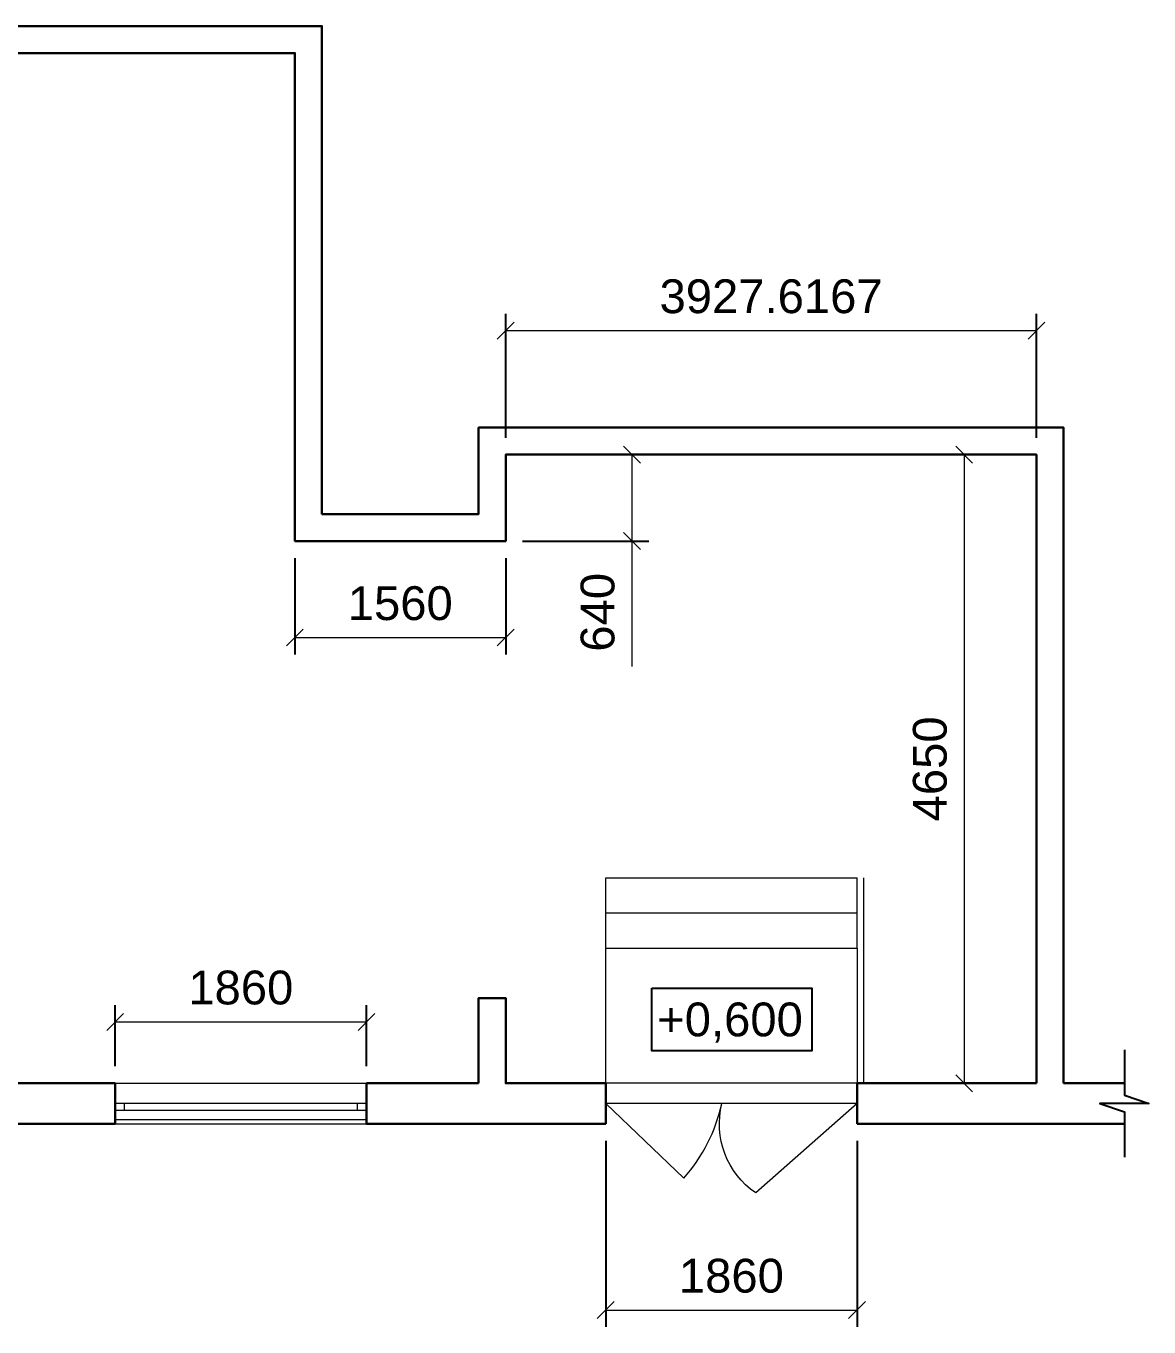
# Model space of a CAD drawing. Header units: metres. Extents: x 0 to 62.5, y -0.5 to 27.6.
# Drawn here: x 53.75 to 62.06, y 9.75 to 19.37 of the extents above; entities that cross this region are included whole.
import ezdxf

# ---------------------------------------------------------------- set-up
doc = ezdxf.new("R2010")
doc.units = ezdxf.units.M
doc.header["$MEASUREMENT"] = 0
for name, color, linetype, lineweight in [('_shtrih', 254, 'Continuous', 0), ('A-03-S-METL', 171, 'Continuous', 15), ('Level 50', 7, 'Continuous', 0), ('окна', 153, 'Continuous', 18), ('стена', 7, 'Continuous', 40)]:
    doc.layers.add(name, color=color, linetype=linetype, lineweight=lineweight)
doc.layers.add('YOLO_TABLE', color=1, linetype='Continuous')
doc.styles.get("Standard").update_dxf_attribs({"font": 'CS_Gost2304.shx'})
doc.styles.add('Style-Arial', font='arial.ttf')
doc.linetypes.add('FENCELINE2', pattern='A,6.35,-2.54,[132,ltypeshp.shx,S=2.54,R=0,X=-2.54,Y=0],-2.54,25.4', length=36.83)
doc.dimstyles.get("Standard").update_dxf_attribs({"dimtxt": 0.18, "dimasz": 0.18, "dimexe": 0.18, "dimexo": 0.0625, "dimgap": 0.09, "dimtad": 0, "dimtih": 1, "dimtoh": 1, "dimdec": 4, "dimzin": 0, "dimdsep": 46, "dimtxsty": 'STANDARD', "dimcen": 0.09, "dimadec": 0, "dimazin": 0, "dimtfac": 1, "dimtdec": 4, "dimtofl": 0, "dimtmove": 0, "dimatfit": 3, "dimfxl": 1, "dimtolj": 1, "dimtzin": 0, "dimarcsym": 0})

# ---------------------------------------------------------------- blocks, each defined once
blk = doc.blocks.new('_Oblique')
at = {"color": 0, "linetype": 'ByBlock', "lineweight": -2}
blk.add_line((0.5, 0.5), (-0.5, -0.5), dxfattribs=at)
blk = doc.blocks.new('*D64')
at = {"color": 0, "lineweight": -2, "transparency": 16777216}
for p, q in [((54.4056, 11.6765), (54.4056, 12.1301)), ((56.2656, 11.6765), (56.2656, 12.1301))]:
    blk.add_line(p, q, dxfattribs=at)
at = {"color": 5, "lineweight": 0, "transparency": 16777216}
blk.add_line((54.4056, 12.0051), (56.2656, 12.0051), dxfattribs=at)
at = {"layer": 'Defpoints', "color": 0, "transparency": 16777216}
for p in [(56.2656, 12.0051), (54.4056, 11.5515), (56.2656, 11.5515)]:
    blk.add_point(p, dxfattribs=at)
at = {"color": 5, "lineweight": 0, "transparency": 16777216, "xscale": 0.125, "yscale": 0.125, "zscale": 0.125, "rotation": 180}
blk.add_blockref('_Oblique', (54.4056, 12.0051), dxfattribs=at)
at = {"color": 5, "lineweight": 0, "transparency": 16777216, "xscale": 0.125, "yscale": 0.125, "zscale": 0.125}
blk.add_blockref('_Oblique', (56.2656, 12.0051), dxfattribs=at)
at = {"color": 0, "transparency": 16777216, "insert": (55.3356, 12.2577), "char_height": 0.25, "attachment_point": 5, "style": 'Style-Arial'}
blk.add_mtext('1860', dxfattribs=at)
blk = doc.blocks.new('TerminatorOpen')
at = {"color": 0, "linetype": 'ByBlock', "lineweight": -2}
for q in [(-1, 0.5), (-1, 0), (-1, -0.5)]:
    blk.add_line((0, 0), q, dxfattribs=at)
blk = doc.blocks.new('*D65')
at = {"color": 0, "lineweight": -2, "transparency": 16777216}
for p, q in [((55.7356, 15.4365), (55.7356, 14.7231)), ((57.2956, 15.4365), (57.2956, 14.7231))]:
    blk.add_line(p, q, dxfattribs=at)
at = {"color": 5, "lineweight": 0, "transparency": 16777216}
blk.add_line((55.7356, 14.8481), (57.2956, 14.8481), dxfattribs=at)
at = {"layer": 'Defpoints', "color": 0, "transparency": 16777216}
for p in [(55.7356, 15.5615), (57.2956, 15.5615), (57.2956, 14.8481)]:
    blk.add_point(p, dxfattribs=at)
at = {"color": 5, "lineweight": 0, "transparency": 16777216, "xscale": 0.125, "yscale": 0.125, "zscale": 0.125, "rotation": 180}
blk.add_blockref('_Oblique', (55.7356, 14.8481), dxfattribs=at)
at = {"color": 5, "lineweight": 0, "transparency": 16777216, "xscale": 0.125, "yscale": 0.125, "zscale": 0.125}
blk.add_blockref('_Oblique', (57.2956, 14.8481), dxfattribs=at)
at = {"color": 0, "transparency": 16777216, "insert": (56.5156, 15.1007), "char_height": 0.25, "attachment_point": 5, "style": 'Style-Arial'}
blk.add_mtext('1560', dxfattribs=at)
blk = doc.blocks.new('*D66')
at = {"color": 0, "lineweight": -2, "transparency": 16777216}
for p, q in [((57.4206, 16.2015), (58.3547, 16.2015)), ((57.4206, 15.5615), (58.3547, 15.5615))]:
    blk.add_line(p, q, dxfattribs=at)
at = {"color": 5, "lineweight": 0, "transparency": 16777216}
for p, q in [((58.2297, 16.2015), (58.2297, 15.5615)), ((58.2297, 15.5615), (58.2297, 14.6336))]:
    blk.add_line(p, q, dxfattribs=at)
at = {"layer": 'Defpoints', "color": 0, "transparency": 16777216}
for p in [(57.2956, 16.2015), (57.2956, 15.5615), (58.2297, 15.5615)]:
    blk.add_point(p, dxfattribs=at)
at = {"color": 5, "lineweight": 0, "transparency": 16777216, "xscale": 0.125, "yscale": 0.125, "zscale": 0.125}
for p, rotation in [((58.2297, 16.2015), 90), ((58.2297, 15.5615), 270)]:
    blk.add_blockref('_Oblique', p, dxfattribs=dict(at, rotation=rotation))
at = {"color": 0, "transparency": 16777216, "insert": (57.977, 15.0351), "char_height": 0.25, "attachment_point": 5, "rotation": 90, "style": 'Style-Arial'}
blk.add_mtext('640', dxfattribs=at)
blk = doc.blocks.new('*D67')
at = {"color": 0, "lineweight": -2, "transparency": 16777216}
for p, q in [((57.2956, 16.3265), (57.2956, 17.2431)), ((61.2233, 16.3265), (61.2233, 17.2431))]:
    blk.add_line(p, q, dxfattribs=at)
at = {"color": 5, "lineweight": 0, "transparency": 16777216}
blk.add_line((57.2956, 17.1181), (61.2233, 17.1181), dxfattribs=at)
at = {"layer": 'Defpoints', "color": 0, "transparency": 16777216}
for p in [(61.2233, 17.1181), (57.2956, 16.2015), (61.2233, 16.2015)]:
    blk.add_point(p, dxfattribs=at)
at = {"color": 5, "lineweight": 0, "transparency": 16777216, "xscale": 0.125, "yscale": 0.125, "zscale": 0.125, "rotation": 180}
blk.add_blockref('_Oblique', (57.2956, 17.1181), dxfattribs=at)
at = {"color": 5, "lineweight": 0, "transparency": 16777216, "xscale": 0.125, "yscale": 0.125, "zscale": 0.125}
blk.add_blockref('_Oblique', (61.2233, 17.1181), dxfattribs=at)
at = {"color": 0, "transparency": 16777216, "insert": (59.2594, 17.3708), "char_height": 0.25, "attachment_point": 5, "style": 'Style-Arial'}
blk.add_mtext('3927.6167', dxfattribs=at)
blk = doc.blocks.new('*D68')
at = {"color": 0, "lineweight": -2, "transparency": 16777216}
for p, q in [((61.0983, 16.2015), (60.5632, 16.2015)), ((61.0983, 11.5515), (60.5632, 11.5515))]:
    blk.add_line(p, q, dxfattribs=at)
at = {"color": 5, "lineweight": 0, "transparency": 16777216}
blk.add_line((60.6882, 16.2015), (60.6882, 11.5515), dxfattribs=at)
at = {"layer": 'Defpoints', "color": 0, "transparency": 16777216}
for p in [(61.2233, 16.2015), (60.6882, 11.5515), (61.2233, 11.5515)]:
    blk.add_point(p, dxfattribs=at)
at = {"color": 5, "lineweight": 0, "transparency": 16777216, "xscale": 0.125, "yscale": 0.125, "zscale": 0.125}
for p, rotation in [((60.6882, 16.2015), 90), ((60.6882, 11.5515), 270)]:
    blk.add_blockref('_Oblique', p, dxfattribs=dict(at, rotation=rotation))
at = {"color": 0, "transparency": 16777216, "insert": (60.4355, 13.8765), "char_height": 0.25, "attachment_point": 5, "rotation": 90, "style": 'Style-Arial'}
blk.add_mtext('4650', dxfattribs=at)
blk = doc.blocks.new('*D88')
at = {"color": 0, "lineweight": -2, "transparency": 16777216}
for p, q in [((58.0356, 11.1265), (58.0356, 9.7485)), ((59.8956, 11.1265), (59.8956, 9.7485))]:
    blk.add_line(p, q, dxfattribs=at)
at = {"color": 5, "lineweight": 0, "transparency": 16777216}
blk.add_line((58.0356, 9.8735), (59.8956, 9.8735), dxfattribs=at)
at = {"layer": 'Defpoints', "color": 0, "transparency": 16777216}
for p in [(58.0356, 11.2515), (59.8956, 11.2515), (59.8956, 9.8735)]:
    blk.add_point(p, dxfattribs=at)
at = {"color": 5, "lineweight": 0, "transparency": 16777216, "xscale": 0.125, "yscale": 0.125, "zscale": 0.125, "rotation": 180}
blk.add_blockref('_Oblique', (58.0356, 9.8735), dxfattribs=at)
at = {"color": 5, "lineweight": 0, "transparency": 16777216, "xscale": 0.125, "yscale": 0.125, "zscale": 0.125}
blk.add_blockref('_Oblique', (59.8956, 9.8735), dxfattribs=at)
at = {"color": 0, "transparency": 16777216, "insert": (58.9656, 10.1261), "char_height": 0.25, "attachment_point": 5, "style": 'Style-Arial'}
blk.add_mtext('1860', dxfattribs=at)

msp = doc.modelspace()

# ---------------------------------------------------------------- linework, layer by layer
at = {"color": 7, "linetype": 'Continuous', "lineweight": 13}
for points in [[(58.03563496, 11.55150456), (58.03563496, 13.07182522)], [(59.89563496, 12.55150456), (59.89563496, 13.07182522)]]:
    msp.add_lwpolyline(points, dxfattribs=at)
at = {"linetype": 'Continuous', "lineweight": 13}
msp.add_lwpolyline([(58.37579003, 11.78988297), (58.37579003, 12.25370985), (59.55993441, 12.25370985), (59.55993441, 11.78988297), (58.37579003, 11.78988297)], dxfattribs=at)
at = {"color": 7, "linetype": 'Continuous', "lineweight": 13}
for points in [[(58.03563496, 11.40150456), (58.61330682, 10.8480651, 0.1246730852), (58.89563496, 11.40150456, 0.731610824)], [(59.89563496, 11.40150456), (59.14609938, 10.7395405, -0.3154909138), (58.89563496, 11.40150456, 1)]]:
    msp.add_lwpolyline(points, format="xyb", dxfattribs=at)
at = {"layer": '_shtrih', "color": 0, "lineweight": 25, "ltscale": 100}
msp.add_lwpolyline([(61.87420821, 11.79959456), (61.87420821, 11.46200456), (62.05570821, 11.40150456), (61.69270821, 11.40150456), (61.87420821, 11.34100456), (61.87420821, 11.00341456)], dxfattribs=at)
at = {"layer": 'A-03-S-METL', "color": 0, "linetype": 'FENCELINE2', "ltscale": 0.01}
msp.add_lwpolyline([(59.94563496, 11.55150456), (59.94563496, 13.07182522)], dxfattribs=at)
at = {"layer": 'Level 50', "color": 7, "linetype": 'Continuous', "lineweight": 0}
msp.add_line((59.89563496, 11.40150456), (58.03563496, 11.40150456), dxfattribs=at)
at = {"layer": 'Level 50', "color": 7, "linetype": 'Continuous', "lineweight": 30}
for points in [[(43.07325171, 19.37150456), (47.37563496, 19.37150456), (47.37563496, 18.37150456), (52.20563496, 18.37150456), (52.20563496, 19.37150456), (55.93563496, 19.37150456), (55.93563496, 15.76150456)], [(43.27563496, 19.17150456), (47.17563496, 19.17150456), (47.17563496, 18.17150456), (52.40563496, 18.17150456), (52.40563496, 19.17150456), (55.73563496, 19.17150456), (55.73563496, 15.56150456)], [(55.93563496, 15.76150456), (57.09563496, 15.76150456), (57.09563496, 16.40150456), (61.42325171, 16.40150456), (61.42325171, 11.55150456)], [(55.73563496, 15.56150456), (57.29563496, 15.56150456), (57.29563496, 16.20150456), (61.22325171, 16.20150456), (61.22325171, 11.55150456)], [(54.40563496, 11.55150456), (53.63563496, 11.55150456), (53.63563496, 12.15150456), (53.43563496, 12.15150456)], [(53.43563496, 12.15150456), (53.43563496, 11.25150456), (54.40563496, 11.25150456)], [(58.03563496, 11.55150456), (57.29563496, 11.55150456), (57.29563496, 12.18150456), (57.09563496, 12.18150456), (57.09563496, 11.55150456)], [(54.40563496, 11.25150456), (54.40563496, 11.55150456)], [(57.09563496, 11.55150456), (56.26563496, 11.55150456)], [(56.26563496, 11.25150456), (56.26563496, 11.55150456)], [(58.03563496, 11.55150456), (58.03563496, 11.25150456)], [(61.22325171, 11.55150456), (59.89563496, 11.55150456)], [(59.89563496, 11.55150456), (59.89563496, 11.25150456)], [(61.42325171, 11.55150456), (61.87420821, 11.55150456)], [(56.26563496, 11.25150456), (58.03563496, 11.25150456)], [(59.89563496, 11.25150456), (61.87420821, 11.25150456)]]:
    msp.add_lwpolyline(points, dxfattribs=at)
at = {"layer": 'YOLO_TABLE'}
msp.add_lwpolyline([(58.37579003, 12.25370985), (59.55993441, 12.25370985), (59.55993441, 11.78988297), (58.37579003, 11.78988297)], close=True, dxfattribs=at)
at = {"layer": 'окна', "ltscale": 100}
for points in [[(56.26563496, 11.40150456), (54.40563496, 11.40150456)], [(54.40563496, 11.40150456), (54.40563496, 11.35150456), (54.47563496, 11.35150456), (54.47563496, 11.40150456), (54.40563496, 11.40150456)], [(56.19563496, 11.40150456), (56.19563496, 11.35150456), (56.26563496, 11.35150456), (56.26563496, 11.40150456), (56.19563496, 11.40150456)], [(54.40563496, 11.35150456), (56.26563496, 11.35150456)]]:
    msp.add_lwpolyline(points, dxfattribs=at)
at = {"layer": 'стена', "color": 7, "linetype": 'Continuous', "lineweight": 13}
for points in [[(58.03563496, 13.07182522), (59.89563496, 13.07182522)], [(58.03563496, 12.81182522), (59.89563496, 12.81182522)], [(58.03563496, 11.55150456), (58.03563496, 12.55150456), (59.89563496, 12.55150456), (59.89563496, 11.55150456), (58.03563496, 11.55150456)], [(58.89563496, 12.55150456), (59.89563496, 12.55150456)], [(54.40563496, 11.55150456), (56.26563496, 11.55150456)], [(54.40563496, 11.25150456), (56.26563496, 11.25150458), (56.26563496, 11.28150458), (54.40563496, 11.28150456), (54.40563496, 11.25150456)], [(54.40563496, 11.25150456), (56.26563496, 11.25150456)]]:
    msp.add_lwpolyline(points, dxfattribs=at)

# ---------------------------------------------------------------- texts
at = {"color": 7, "linetype": 'Continuous', "lineweight": 0, "style": 'Style-Arial'}
msp.add_text('+0,600', height=0.25, dxfattribs=at).set_placement((58.41658913, 11.89844834))

# ---------------------------------------------------------------- dimensions: what is measured, and where the dimension line sits
for base, p1, p2, picture, middle in [((61.2232517124, 17.1180554732), (57.2956349647, 16.2015045578), (61.2232517124, 16.2015045578), '*D67', (59.2594433385, 17.3707839862)), ((57.29563496, 14.84808009), (55.73563496, 15.56150456), (57.29563496, 15.56150456), '*D65', (56.51563496, 15.10072333)), ((56.26563496, 12.00510311), (54.40563496, 11.55150456), (56.26563496, 11.55150456), '*D64', (55.33563496, 12.25774635)), ((59.89563496, 9.87347603), (58.03563496, 11.25150456), (59.89563496, 11.25150456), '*D88', (58.96563496, 10.12611928))]:
    dim = msp.add_linear_dim(base=base, p1=p1, p2=p2, dimstyle='Standard', override={"dimtxt": 0.25, "dimasz": 0.125, "dimexe": 0.125, "dimexo": 0.125, "dimgap": 0.125, "dimtad": 1, "dimtih": 0, "dimtoh": 0, "dimlfac": 1000, "dimzin": 11, "dimtxsty": 'Style-Arial', "dimblk": 'Oblique', "dimclrd": 5, "dimadec": 4, "dimazin": 3, "dimldrblk": 'TerminatorOpen', "dimfrac": 2, "dimtolj": 0, "dimtzin": 11, "dimlwd": 0})
    dim.commit()
    dim.dimension.update_dxf_attribs({"geometry": picture, "text_midpoint": middle})
for base, p1, p2, picture, middle in [((58.22966953, 15.56150456), (57.29563496, 16.20150456), (57.29563496, 15.56150456), '*D66', (57.97702628, 15.03507209)), ((60.68817484, 11.55150456), (61.22325171, 16.20150456), (61.22325171, 11.55150456), '*D68', (60.43553159, 13.87650456))]:
    dim = msp.add_linear_dim(base=base, p1=p1, p2=p2, angle=90, dimstyle='Standard', override={"dimtxt": 0.25, "dimasz": 0.125, "dimexe": 0.125, "dimexo": 0.125, "dimgap": 0.125, "dimtad": 1, "dimtih": 0, "dimtoh": 0, "dimlfac": 1000, "dimzin": 11, "dimtxsty": 'Style-Arial', "dimblk": 'Oblique', "dimclrd": 5, "dimadec": 4, "dimazin": 3, "dimldrblk": 'TerminatorOpen', "dimfrac": 2, "dimtolj": 0, "dimtzin": 11, "dimlwd": 0})
    dim.commit()
    dim.dimension.update_dxf_attribs({"geometry": picture, "text_midpoint": middle})

doc.saveas('drawing.dxf')
